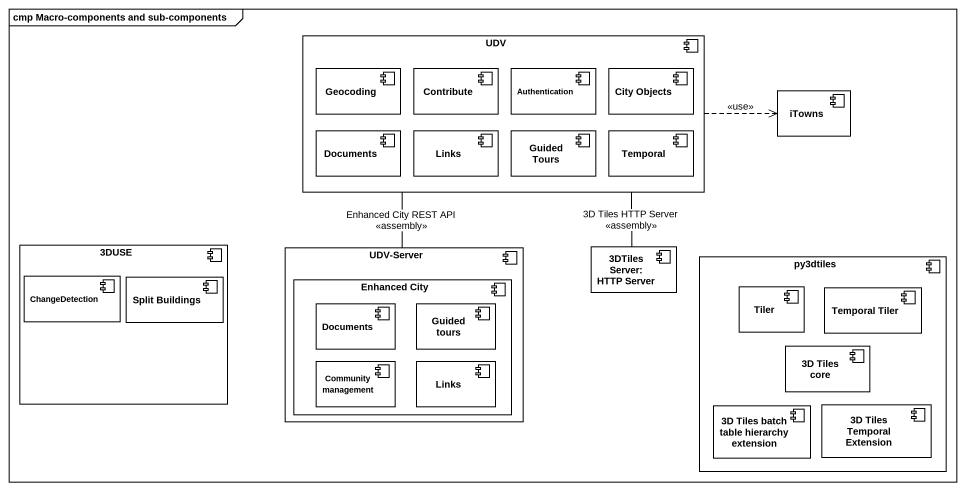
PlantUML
@startuml
mainframe cmp Macro-components and sub-components
component UDV #FFFFFF {
  component Geocoding #FFFFFF
  component Contribute #FFFFFF
  component Authentication #FFFFFF
  component "City Objects" as City_Objects #FFFFFF
  component Documents #FFFFFF
  component Links #FFFFFF
  component "Guided Tours" as Guided_Tours #FFFFFF
  component Temporal #FFFFFF
}
component iTowns #FFFFFF
component "3DUSE" as c3DUSE #FFFFFF {
  component ChangeDetection #FFFFFF
  component "Split Buildings" as Split_Buildings #FFFFFF
}
component "UDV-Server" as UDV_Server #FFFFFF {
  component "Enhanced City" as Enhanced_City #FFFFFF {
    component "Documents" as Documents_2 #FFFFFF
    component "Guided tours" as Guided_tours #FFFFFF
    component "Community management" as Community_management #FFFFFF
    component "Links" as Links_2 #FFFFFF
  }
}
component "3DTilesServer:HTTP Server" as c3DTilesServer_HTTP_Server #FFFFFF
component py3dtiles #FFFFFF {
  component Tiler #FFFFFF
  component "Temporal Tiler" as Temporal_Tiler #FFFFFF
  component "3D Tiles core" as c3D_Tiles_core #FFFFFF
  component "3D Tiles batch table hierarchy extension" as c3D_Tiles_batch_table #FFFFFF
  component "3D Tiles Temporal Extension" as c3D_Tiles_Temporal_Extension #FFFFFF
}
UDV .right.> iTowns : <<use>>
UDV -- UDV_Server : Enhanced City REST API\n<<assembly>>
UDV -- c3DTilesServer_HTTP_Server : 3D Tiles HTTP Server\n<<assembly>>
@enduml
